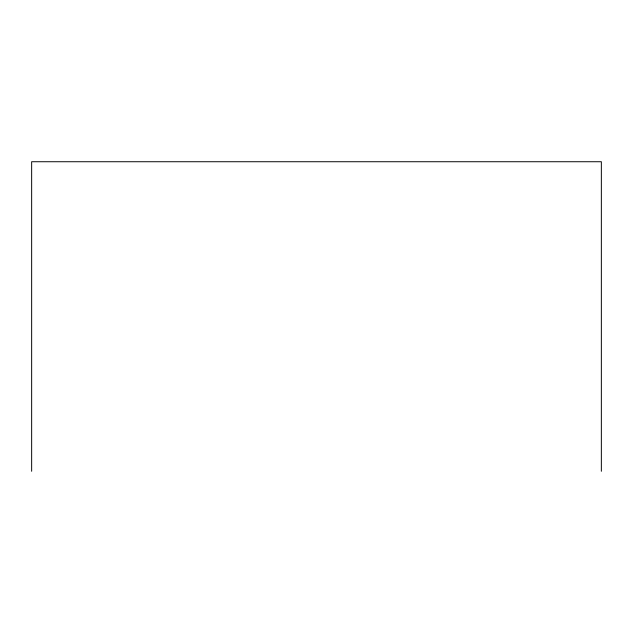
<?xml version="1.0" encoding="UTF-8"?>
<svg xmlns="http://www.w3.org/2000/svg" width="633" height="633" viewBox="0 0 633 633"><rect width="100%" height="100%" fill="white"/><g stroke="black" fill="none" stroke-linecap="round" stroke-linejoin="round"><path stroke-width="0.95" d="M601.35 471.269L601.35 161.732L31.65 161.732L31.65 471.269"/></g></svg>
